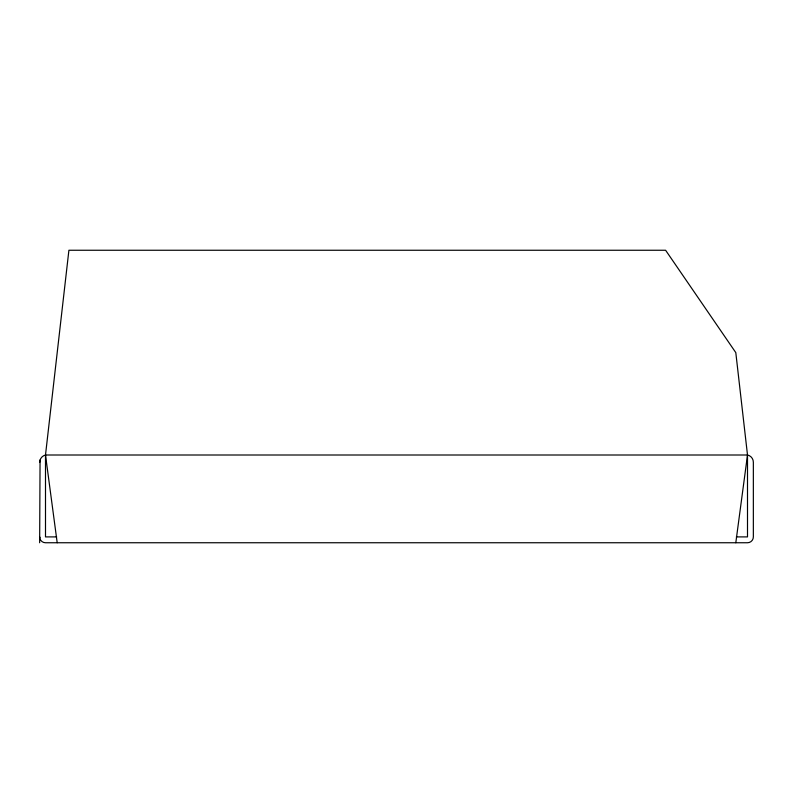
<?xml version="1.0" encoding="UTF-8"?>
<svg xmlns="http://www.w3.org/2000/svg" width="793" height="793" viewBox="0 0 793 793"><rect width="100%" height="100%" fill="white"/><g stroke="black" fill="none" stroke-linecap="round" stroke-linejoin="round"><path stroke-width="1.19" d="M39.65 542.749L40.066 459.97M56.63 536.901L45.498 536.901L45.498 455.004L68.902 250.251L665.605 250.251L735.805 352.627L747.502 455.004L747.502 536.901L736.37 536.901M735.805 542.749L747.502 455.004L45.498 455.004A7.712 7.712 0 0 0 39.65 462.488M45.498 455.004L57.195 542.749M39.7 537.664L39.65 536.901A5.848 5.848 0 0 0 45.498 542.749L747.502 542.749A5.848 5.848 0 0 0 753.35 536.901L753.35 462.22A7.385 7.385 0 0 0 747.502 455.004"/></g></svg>
